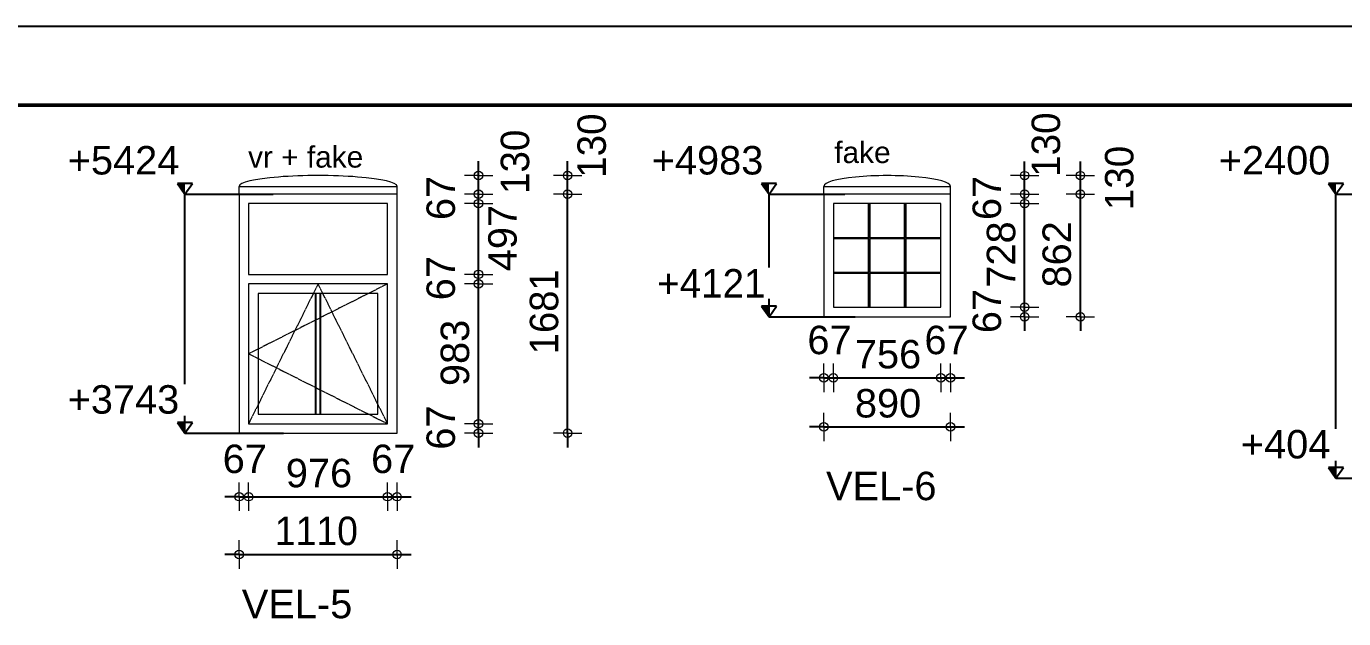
# Model space of a CAD drawing. Header units: millimetres. Extents: x 0 to 59350, y 0 to 29700.
# Drawn here: x 11844 to 16474, y 27618 to 29700 of the extents above; entities that cross this region are included whole.
import ezdxf

# ---------------------------------------------------------------- set-up
doc = ezdxf.new("R2010")
doc.units = ezdxf.units.MM
doc.linetypes.add('PUNKT2_S9', pattern=[1, 0, -1])
doc.linetypes.add('VERDECKT2_S2', pattern=[2.7, 2, -0.7])
doc.layers.add('Standard', color=7, linetype='Continuous', lineweight=25)
doc.styles.add('ARIAL', font='arial.ttf')

msp = doc.modelspace()

# ---------------------------------------------------------------- hatches: boundary and pattern name
at = {"layer": 'Standard', "linetype": 'PUNKT2_S9', "lineweight": -3}
for points in [[(12401.5, 29110.4), (12401.5, 29147.9), (12375.2, 29147.9)], [(14454.4, 29110.4), (14454.4, 29147.9), (14428.2, 29147.9)], [(16447, 29110.4), (16447, 29147.9), (16420.7, 29147.9)], [(14454.4, 28679.4), (14454.4, 28716.9), (14428.2, 28716.9)], [(12401.5, 28269.9), (12401.5, 28307.4), (12375.2, 28307.4)], [(16447, 28112.4), (16447, 28149.9), (16420.7, 28149.9)]]:
    msp.add_hatch(color=7, dxfattribs=at).paths.add_polyline_path(points)

# ---------------------------------------------------------------- linework, layer by layer
at = {"layer": 'Standard', "color": 1, "linetype": 'Continuous', "lineweight": 25}
msp.add_line((59349.6, 29700), (-0.4, 29700), dxfattribs=at)
at = {"layer": 'Standard', "color": 30, "linetype": 'Continuous', "lineweight": 50}
msp.add_line((59072.1, 29422.5), (249.6, 29422.5), dxfattribs=at)
at = {"layer": 'Standard', "color": 7, "linetype": 'Continuous', "lineweight": -3}
for p, q in [((13433.6, 29175.6), (13433.6, 29225.6)), ((13746.6, 29175.6), (13746.6, 29225.6)), ((15352.9, 29175.4), (15352.9, 29225.4)), ((15548.7, 29175.4), (15548.7, 29225.4)), ((13433.6, 29110.4), (13433.6, 29175.6)), ((13746.6, 29110.4), (13746.6, 29175.6)), ((15352.9, 29110.4), (15352.9, 29175.4)), ((15548.7, 29110.4), (15548.7, 29175.4)), ((12427.7, 29147.9), (12375.2, 29147.9)), ((12375.2, 29147.9), (12401.5, 29110.4)), ((12401.5, 29110.4), (12427.7, 29147.9)), ((14480.7, 29147.9), (14428.2, 29147.9)), ((14428.2, 29147.9), (14454.4, 29110.4)), ((14454.4, 29110.4), (14480.7, 29147.9)), ((16473.2, 29147.9), (16420.7, 29147.9)), ((16420.7, 29147.9), (16447, 29110.4)), ((16447, 29110.4), (16473.2, 29147.9)), ((12401.5, 28442.8), (12401.5, 29110.4)), ((12401.5, 29110.4), (12711.3, 29110.4)), ((13433.6, 29076.9), (13433.6, 29110.4)), ((13433.6, 28828.4), (13433.6, 29076.9)), ((13746.6, 28269.9), (13746.6, 29110.4)), ((14454.4, 28852.3), (14454.4, 29110.4)), ((14454.4, 29110.4), (14721, 29110.4)), ((15352.9, 29076.9), (15352.9, 29110.4)), ((15352.9, 28712.9), (15352.9, 29076.9)), ((15548.7, 28679.4), (15548.7, 29110.4)), ((16447, 28285.3), (16447, 29110.4)), ((16447, 29110.4), (16687.4, 29110.4)), ((13433.6, 28794.9), (13433.6, 28828.4)), ((13433.6, 28303.4), (13433.6, 28794.9)), ((14480.7, 28716.9), (14428.2, 28716.9)), ((14428.2, 28716.9), (14454.4, 28679.4)), ((14454.4, 28679.4), (14454.4, 28741.9)), ((14454.4, 28679.4), (14480.7, 28716.9)), ((15352.9, 28679.4), (15352.9, 28712.9)), ((14454.4, 28679.4), (14757.5, 28679.4)), ((15352.9, 28679.4), (15352.9, 28629.4)), ((15548.7, 28679.4), (15548.7, 28629.4)), ((14647, 28464.6), (14597, 28464.6)), ((14647, 28464.6), (14680.5, 28464.6)), ((14680.5, 28464.6), (14681.1, 28464.6)), ((14681.1, 28464.6), (15058.5, 28464.6)), ((15058.5, 28464.6), (15092, 28464.6)), ((15092, 28464.6), (15142, 28464.6)), ((12427.7, 28307.4), (12375.2, 28307.4)), ((12375.2, 28307.4), (12401.5, 28269.9)), ((12401.5, 28269.9), (12401.5, 28330.7)), ((12401.5, 28269.9), (12427.7, 28307.4)), ((13433.6, 28269.9), (13433.6, 28303.4)), ((14647, 28292.2), (14597, 28292.2)), ((14647, 28292.2), (14681.3, 28292.2)), ((14681.3, 28292.2), (15092, 28292.2)), ((15092, 28292.2), (15142, 28292.2)), ((12401.5, 28269.9), (12748.5, 28269.9)), ((13433.6, 28269.9), (13433.6, 28219.9)), ((13746.6, 28269.9), (13746.6, 28219.9)), ((16447, 28112.4), (16447, 28173.2)), ((16473.2, 28149.9), (16420.7, 28149.9)), ((16420.7, 28149.9), (16447, 28112.4)), ((16447, 28112.4), (16473.2, 28149.9)), ((16447, 28112.4), (16719.6, 28112.4)), ((12592, 28046.9), (12542, 28046.9)), ((12592, 28046.9), (12625.5, 28046.9)), ((12625.5, 28046.9), (12681.1, 28046.9)), ((12681.1, 28046.9), (13113.5, 28046.9)), ((13113.5, 28046.9), (13147, 28046.9)), ((13147, 28046.9), (13197, 28046.9)), ((12592, 27843.7), (12542, 27843.7)), ((12592, 27843.7), (12642.4, 27843.7)), ((12642.4, 27843.7), (13147, 27843.7)), ((13147, 27843.7), (13197, 27843.7))]:
    msp.add_line(p, q, dxfattribs=at)
at = {"layer": 'Standard', "color": 7, "linetype": 'Continuous', "lineweight": 18}
for p, q in [((13433.6, 29175.6), (13383.6, 29175.6)), ((13433.6, 29175.6), (13483.6, 29175.6)), ((13746.6, 29175.6), (13696.6, 29175.6)), ((13746.6, 29175.6), (13796.6, 29175.6)), ((15352.9, 29175.4), (15302.9, 29175.4)), ((15352.9, 29175.4), (15402.9, 29175.4)), ((15548.7, 29175.4), (15498.7, 29175.4)), ((15548.7, 29175.4), (15598.7, 29175.4)), ((12592, 29137.6), (13147, 29137.6)), ((13433.6, 29110.4), (13383.6, 29110.4)), ((13433.6, 29076.9), (13383.6, 29076.9)), ((13433.6, 29110.4), (13483.6, 29110.4)), ((13433.6, 29076.9), (13483.6, 29076.9)), ((13746.6, 29110.4), (13696.6, 29110.4)), ((13746.6, 29110.4), (13796.6, 29110.4)), ((15352.9, 29110.4), (15302.9, 29110.4)), ((15352.9, 29076.9), (15302.9, 29076.9)), ((15352.9, 29110.4), (15402.9, 29110.4)), ((15352.9, 29076.9), (15402.9, 29076.9)), ((15548.7, 29110.4), (15498.7, 29110.4)), ((15548.7, 29110.4), (15598.7, 29110.4)), ((13433.6, 28828.4), (13383.6, 28828.4)), ((13433.6, 28828.4), (13483.6, 28828.4)), ((13433.6, 28794.9), (13383.6, 28794.9)), ((13433.6, 28794.9), (13483.6, 28794.9)), ((15352.9, 28712.9), (15302.9, 28712.9)), ((15352.9, 28712.9), (15402.9, 28712.9)), ((15352.9, 28679.4), (15302.9, 28679.4)), ((15352.9, 28679.4), (15402.9, 28679.4)), ((15548.7, 28679.4), (15498.7, 28679.4)), ((15548.7, 28679.4), (15598.7, 28679.4)), ((14647, 28464.6), (14647, 28514.6)), ((14680.5, 28464.6), (14680.5, 28514.6)), ((15058.5, 28464.6), (15058.5, 28514.6)), ((15092, 28464.6), (15092, 28514.6)), ((14647, 28464.6), (14647, 28414.6)), ((14680.5, 28464.6), (14680.5, 28414.6)), ((15058.5, 28464.6), (15058.5, 28414.6)), ((15092, 28464.6), (15092, 28414.6)), ((14647, 28292.2), (14647, 28342.2)), ((15092, 28292.2), (15092, 28342.2)), ((13433.6, 28303.4), (13383.6, 28303.4)), ((13433.6, 28303.4), (13483.6, 28303.4)), ((14647, 28292.2), (14647, 28242.2)), ((15092, 28292.2), (15092, 28242.2)), ((13433.6, 28269.9), (13383.6, 28269.9)), ((13433.6, 28269.9), (13483.6, 28269.9)), ((13746.6, 28269.9), (13696.6, 28269.9)), ((13746.6, 28269.9), (13796.6, 28269.9)), ((12592, 28046.9), (12592, 28096.9)), ((12625.5, 28046.9), (12625.5, 28096.9)), ((13113.5, 28046.9), (13113.5, 28096.9)), ((13147, 28046.9), (13147, 28096.9)), ((12592, 28046.9), (12592, 27996.9)), ((12625.5, 28046.9), (12625.5, 27996.9)), ((13113.5, 28046.9), (13113.5, 27996.9)), ((13147, 28046.9), (13147, 27996.9)), ((12592, 27843.7), (12592, 27893.7)), ((13147, 27843.7), (13147, 27893.7)), ((12592, 27843.7), (12592, 27793.7)), ((13147, 27843.7), (13147, 27793.7))]:
    msp.add_line(p, q, dxfattribs=at)
at = {"layer": 'Standard', "color": 36, "linetype": 'Continuous', "lineweight": 18}
for p, q in [((12592, 29110.4), (12592, 29137.6)), ((13147, 29110.4), (13147, 29137.6)), ((14647, 29137.6), (15092, 29137.6)), ((14647, 29110.4), (14647, 29137.6)), ((15092, 29110.4), (15092, 29137.6)), ((13147, 29110.4), (12592, 29110.4)), ((12592, 29110.4), (12592, 28269.9)), ((13147, 28269.9), (13147, 29110.4)), ((15092, 29110.4), (14647, 29110.4)), ((14647, 29110.4), (14647, 28679.4)), ((15092, 28679.4), (15092, 29110.4))]:
    msp.add_line(p, q, dxfattribs=at)
at = {"layer": 'Standard', "color": 51, "linetype": 'Continuous', "lineweight": 18}
for p, q in [((13113.5, 29076.9), (12625.5, 29076.9)), ((12625.5, 29076.9), (12625.5, 28828.4)), ((13113.5, 28828.4), (13113.5, 29076.9)), ((15058.5, 29076.9), (14680.5, 29076.9)), ((14680.5, 29076.9), (14680.5, 28712.9)), ((15058.5, 28712.9), (15058.5, 29076.9)), ((12625.5, 28828.4), (13113.5, 28828.4)), ((13113.5, 28794.9), (12625.5, 28794.9)), ((12625.5, 28794.9), (12625.5, 28303.4)), ((13080, 28761.4), (12659, 28761.4)), ((12659, 28761.4), (12659, 28336.9)), ((13080, 28336.9), (13080, 28761.4)), ((13113.5, 28303.4), (13113.5, 28794.9)), ((14680.5, 28712.9), (15058.5, 28712.9)), ((14647, 28679.4), (15092, 28679.4)), ((12659, 28336.9), (13080, 28336.9)), ((12625.5, 28303.4), (13113.5, 28303.4)), ((12592, 28269.9), (13147, 28269.9))]:
    msp.add_line(p, q, dxfattribs=at)
at = {"layer": 'Standard', "color": 250, "linetype": 'Continuous', "lineweight": -3}
for p, q in [((14804.8, 28957.3), (14804.8, 29076.9)), ((14807.3, 29076.9), (14807.3, 28957.3)), ((14931.6, 28957.3), (14931.6, 29076.9)), ((14934.1, 29076.9), (14934.1, 28957.3)), ((14680.5, 28957.3), (14804.8, 28957.3)), ((14804.8, 28954.8), (14680.5, 28954.8)), ((14804.8, 28835.1), (14804.8, 28954.8)), ((14807.3, 28957.3), (14931.6, 28957.3)), ((14931.6, 28954.8), (14807.3, 28954.8)), ((14807.3, 28954.8), (14807.3, 28835.1)), ((14931.6, 28835.1), (14931.6, 28954.8)), ((14934.1, 28957.3), (15058.5, 28957.3)), ((15058.5, 28954.8), (14934.1, 28954.8)), ((14934.1, 28954.8), (14934.1, 28835.1)), ((14680.5, 28835.1), (14804.8, 28835.1)), ((14804.8, 28832.6), (14680.5, 28832.6)), ((14804.8, 28712.9), (14804.8, 28832.6)), ((14807.3, 28835.1), (14931.6, 28835.1)), ((14931.6, 28832.6), (14807.3, 28832.6)), ((14807.3, 28832.6), (14807.3, 28712.9)), ((14931.6, 28712.9), (14931.6, 28832.6)), ((14934.1, 28835.1), (15058.5, 28835.1)), ((15058.5, 28832.6), (14934.1, 28832.6)), ((14934.1, 28832.6), (14934.1, 28712.9)), ((12862, 28336.9), (12862, 28761.4)), ((12877, 28761.4), (12877, 28336.9))]:
    msp.add_line(p, q, dxfattribs=at)
at = {"layer": 'Standard', "color": 51, "linetype": 'VERDECKT2_S2', "lineweight": 18}
for p, q in [((13113.5, 28794.9), (12625.5, 28549.2)), ((12869.5, 28794.9), (12625.5, 28303.4)), ((13113.5, 28303.4), (12869.5, 28794.9)), ((12625.5, 28549.2), (13113.5, 28303.4))]:
    msp.add_line(p, q, dxfattribs=at)
at = {"layer": 'Standard', "color": 7, "linetype": 'Continuous', "lineweight": 18}
for centre in [(13433.6, 29175.6), (13746.6, 29175.6), (15352.9, 29175.4), (15548.7, 29175.4), (13433.6, 29110.4), (13746.6, 29110.4), (15352.9, 29110.4), (15548.7, 29110.4), (13433.6, 29076.9), (15352.9, 29076.9), (13433.6, 28828.4), (13433.6, 28794.9), (15352.9, 28712.9), (15352.9, 28679.4), (15548.7, 28679.4), (14647, 28464.6), (14680.5, 28464.6), (15058.5, 28464.6), (15092, 28464.6), (13433.6, 28303.4), (14647, 28292.2), (15092, 28292.2), (13433.6, 28269.9), (13746.6, 28269.9), (12592, 28046.9), (12625.5, 28046.9), (13113.5, 28046.9), (13147, 28046.9), (12592, 27843.7), (13147, 27843.7)]:
    msp.add_circle(centre, 15, dxfattribs=at)
at = {"layer": 'Standard', "color": 36, "linetype": 'Continuous', "lineweight": 18}
for centre, major_axis, ratio in [((12869.5, 29137.6), (277.5, 0), 0.136937), ((14869.5, 29137.6), (222.5, 0), 0.169888)]:
    msp.add_ellipse(centre, major_axis=major_axis, ratio=ratio, start_param=0, end_param=3.141593, dxfattribs=at)

# ---------------------------------------------------------------- texts
at = {"layer": 'Standard', "color": 7, "linetype": 'Continuous', "lineweight": 18, "char_height": 100, "attachment_point": 7, "rotation": 90, "style": 'ARIAL'}
for s, insert, width in [('\\W0.97;130', (13882.4, 29167.7), 283.554), ('\\W0.97;130', (15478.8, 29171.3), 283.554), ('\\W0.97;130', (13612.9, 29110.9), 283.554), ('\\W0.97;130', (15736.6, 29054), 283.554), ('\\W1.00;67', (13351.9, 29019.2), 206.656), ('\\W1.00;67', (15271.2, 29019.2), 206.656), ('\\W1.00;497', (13569, 28839.3), 285.149), ('\\W1.00;728', (15321.2, 28781.5), 285.149), ('\\W1.00;862', (15517, 28782.1), 285.149), ('\\W1.00;67', (13351.9, 28737.2), 206.656), ('\\W0.96;1681', (13714.9, 28547.6), 361.2), ('\\W1.00;67', (15271.2, 28621.7), 206.656), ('\\W1.00;983', (13401.8, 28435.8), 285.149), ('\\W1.00;67', (13351.9, 28212.2), 206.656)]:
    msp.add_mtext(s, dxfattribs=dict(at, insert=insert, width=width))
at = {"layer": 'Standard', "color": 7, "linetype": 'Continuous', "lineweight": -3, "char_height": 100, "attachment_point": 7, "style": 'ARIAL'}
for s, insert, width in [('\\W1.00;+5424', (11989.6, 29177.9), 445.203), ('\\W1.00;+4983', (14042.1, 29177.9), 445.203), ('\\W1.00;+2400', (16035, 29177.9), 445.203), ('\\W0.97;+4121', (14061.4, 28746.9), 443.312), ('\\W1.00;+3743', (11989.2, 28337.4), 445.203), ('\\W1.00;+404', (16112.8, 28179.9), 366.804)]:
    msp.add_mtext(s, dxfattribs=dict(at, insert=insert, width=width))
at = {"layer": 'Standard', "color": 7, "linetype": 'Continuous', "lineweight": 18, "attachment_point": 7, "style": 'ARIAL'}
for s, insert, char_height, width in [('\\W1.00;vr\\~+\\~fake', (12623.5, 29202.5), 75, 442.451), ('\\W1.00;fake', (14683.8, 29218.5), 75, 236.208), ('\\W1.00;67', (14589.2, 28546.4), 100, 206.656), ('\\W1.00;67', (15000.7, 28546.4), 100, 206.656), ('\\W1.00;756', (14756.1, 28496.4), 100, 285.149), ('\\W1.00;890', (14756.3, 28323.9), 100, 285.149), ('\\W1.00;67', (12534.2, 28128.6), 100, 206.656), ('\\W1.00;67', (13055.7, 28128.6), 100, 206.656), ('\\W1.00;976', (12756.1, 28078.6), 100, 285.149), ('\\W0.94;1110', (12717.4, 27875.4), 100, 360.1)]:
    msp.add_mtext(s, dxfattribs=dict(at, insert=insert, char_height=char_height, width=width))
at = {"layer": 'Standard', "color": 7, "linetype": 'Continuous', "lineweight": 50, "char_height": 100, "width": 440.077, "attachment_point": 7, "style": 'ARIAL'}
for s, insert in [('\\W1.00;VEL-6', (14654.8, 28033.3)), ('\\W1.00;VEL-5', (12601.5, 27618.3))]:
    msp.add_mtext(s, dxfattribs=dict(at, insert=insert))

doc.saveas('drawing.dxf')
